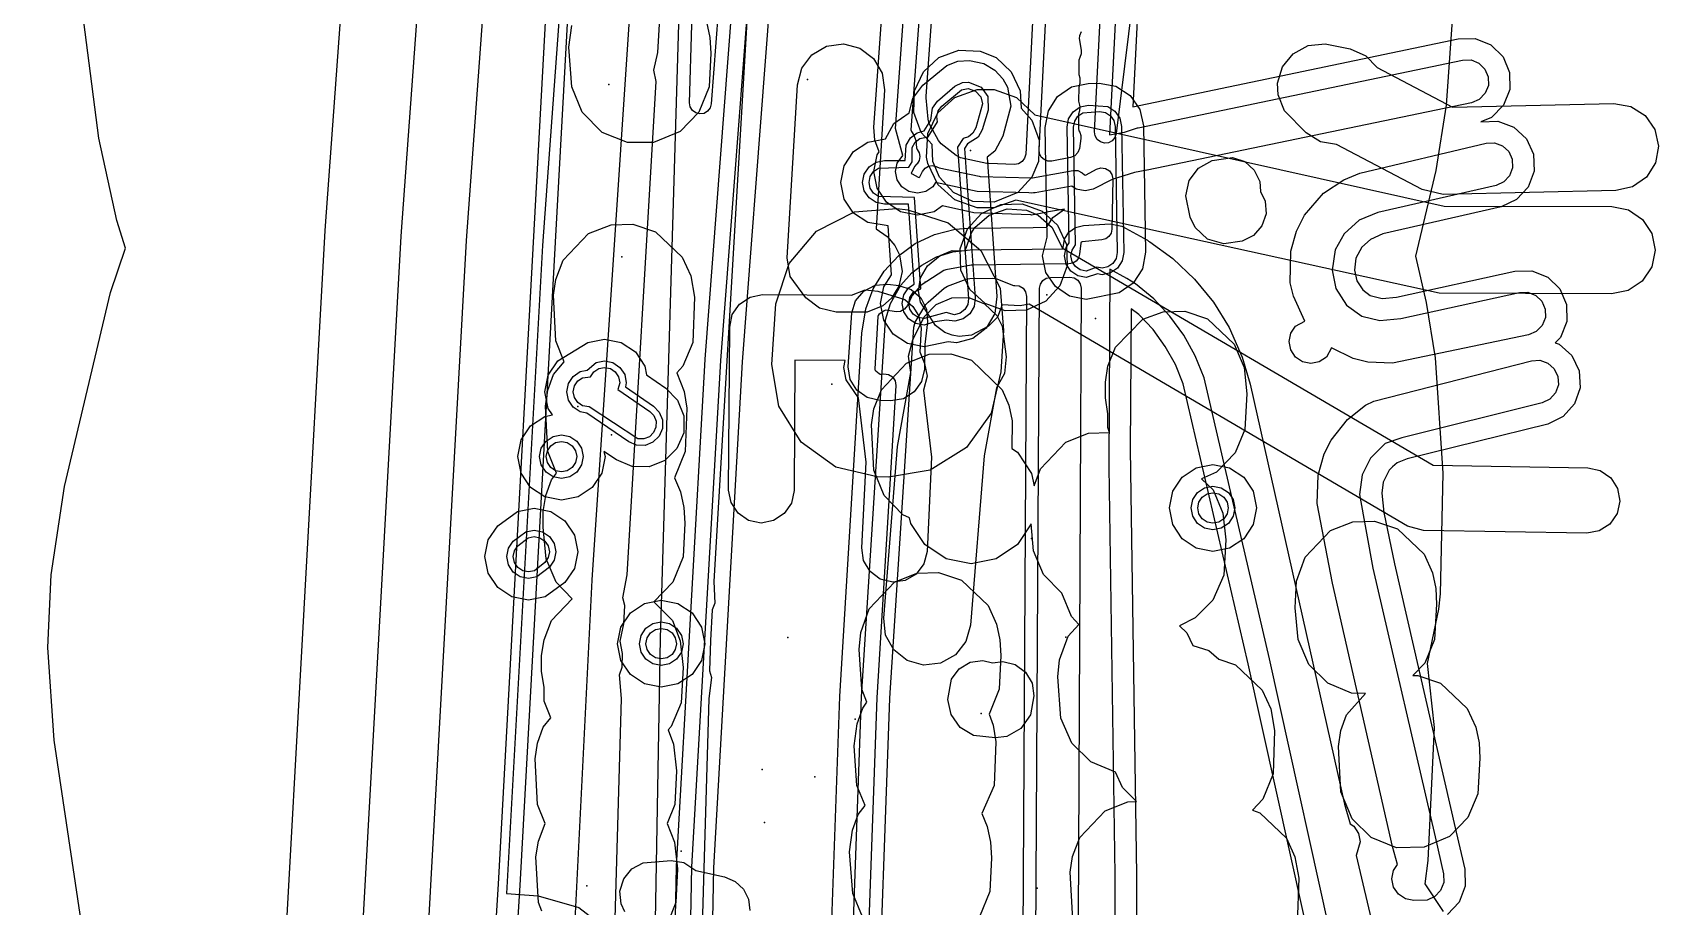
# Model space of a CAD drawing. Header units: metres. Extents: x 8738 to 9560, y -8972 to -7699.
# Drawn here: x 8825.3 to 8899.9, y -8538.5 to -8498.4 of the extents above; entities that cross this region are included whole.
import ezdxf

# ---------------------------------------------------------------- set-up
doc = ezdxf.new("R2010")
doc.units = ezdxf.units.M
for name, color, linetype in [('AI_GREENING_EXCLUSIONS', 1, 'Continuous'), ('AI_GREENING_LAWN', 82, 'Continuous'), ('AI_GREENING_REJECTED', 6, 'Continuous')]:
    doc.layers.add(name, color=color, linetype=linetype)

msp = doc.modelspace()

# ---------------------------------------------------------------- linework, layer by layer
at = {"layer": 'AI_GREENING_EXCLUSIONS'}
for points in [[(8840.242, -8542.531), (8842.166, -8507.758), (8850.798, -8389.338)], [(8853.79, -8389.55), (8845.159, -8507.963), (8843.323, -8541.16)], [(8856.987, -8393.842), (8848.652, -8508.187), (8847.007, -8537.931), (8848.45, -8538.041), (8850.329, -8538.565), (8851.864, -8539.769), (8852.821, -8541.468), (8853.056, -8543.405), (8852.524, -8550.401), (8851.999, -8552.281), (8850.794, -8553.817), (8849.093, -8554.775), (8847.155, -8555.008), (8844.419, -8554.797), (8844.927, -8556.571), (8845.932, -8568.086), (8847.558, -8583.964)], [(8865.049, -8405.837), (8856.816, -8513.459), (8855.497, -8536.705), (8855.175, -8553.265), (8855.091, -8553.648), (8854.869, -8553.964), (8854.769, -8559.679), (8854.845, -8559.905), (8855.209, -8565.412), (8856.148, -8583.312)], [(8866.046, -8405.913), (8857.813, -8513.525), (8856.496, -8536.743), (8856.174, -8553.285), (8856.006, -8554.049), (8855.864, -8554.253), (8855.771, -8559.602), (8855.843, -8559.839), (8856.207, -8565.359), (8857.145, -8583.242)], [(8835.397, -8581.256), (8836.481, -8579.634), (8837.025, -8579.271), (8835.98, -8569.067), (8835.259, -8560.813), (8834.061, -8559.232), (8833.58, -8557.342), (8833.86, -8555.411), (8834.857, -8553.734), (8835.171, -8553.499), (8834.34, -8552.151), (8834.029, -8550.225), (8834.156, -8549.689), (8834.156, -8549.689), (8834.088, -8549.271), (8834.538, -8547.373), (8835.68, -8545.791), (8836.448, -8545.318), (8836.752, -8542.262), (8838.675, -8507.504), (8845.615, -8412.294)], [(8849.128, -8610.081), (8846.542, -8573.2), (8845.509, -8559.596), (8845.578, -8559.205), (8845.3, -8558.789), (8845.148, -8558.024), (8845.254, -8557.492), (8845.226, -8557.119), (8845.325, -8556.723), (8845.298, -8556.372), (8845.397, -8555.977), (8845.369, -8555.626), (8845.469, -8555.23), (8845.441, -8554.879), (8845.54, -8554.484), (8845.615, -8553.154), (8845.669, -8553.025), (8845.664, -8552.99), (8846.637, -8537.497), (8848.921, -8495.692), (8854.122, -8425.872)], [(8863.055, -8427.95), (8861.377, -8455.756), (8861.457, -8456.898), (8861.32, -8457.236), (8861.113, -8460.072), (8861.2, -8460.424), (8860.956, -8461.543), (8858.673, -8488.35), (8858.696, -8489.35), (8858.562, -8489.657), (8858.442, -8491.06), (8858.36, -8492.444), (8858.448, -8492.761), (8858.284, -8493.737), (8856.521, -8523.614), (8856.569, -8524.599), (8856.445, -8524.904), (8856.362, -8526.313), (8856.321, -8527.708), (8856.415, -8528.014), (8856.285, -8528.975), (8855.255, -8564.416), (8858.909, -8606.234)], [(8863.055, -8427.95), (8861.377, -8455.756), (8861.457, -8456.898), (8861.32, -8457.236), (8861.113, -8460.072), (8861.2, -8460.424), (8860.956, -8461.543), (8858.673, -8488.35), (8858.696, -8489.35), (8858.562, -8489.657), (8858.442, -8491.06), (8858.36, -8492.444), (8858.448, -8492.761), (8858.284, -8493.737), (8856.521, -8523.614), (8856.569, -8524.599), (8856.445, -8524.904), (8856.362, -8526.313), (8856.321, -8527.708), (8856.415, -8528.014), (8856.285, -8528.975), (8855.255, -8564.416), (8858.909, -8606.234)], [(8861.7, -8545.594), (8862.297, -8528.89), (8863.315, -8512.205), (8863.486, -8511.094), (8863.831, -8510.176), (8864.338, -8509.358), (8864.988, -8508.657), (8865.761, -8508.09), (8866.639, -8507.678), (8867.599, -8507.442), (8868.204, -8507.392), (8871.165, -8507.356), (8871.169, -8507.355), (8871.172, -8507.355), (8871.8, -8507.348), (8872.081, -8506.898), (8872.603, -8506.515), (8871.778, -8506.659), (8871.759, -8506.67), (8871.088, -8506.786), (8871.07, -8506.782), (8871.05, -8506.785), (8868.447, -8506.691), (8867.016, -8506.37), (8866.621, -8506.634), (8865.856, -8506.786), (8865.091, -8506.634), (8864.442, -8506.2), (8864.008, -8505.551), (8863.856, -8504.786), (8864.008, -8504.021), (8864.099, -8503.885), (8863.908, -8503.345), (8863.862, -8502.752), (8866.751, -8462.346)], [(8875.896, -8478.973), (8874.678, -8503.101), (8875.362, -8502.986), (8875.956, -8502.786), (8875.976, -8502.785), (8875.995, -8502.777), (8890.875, -8499.673), (8891.265, -8499.669), (8891.627, -8499.815), (8891.905, -8500.089), (8892.058, -8500.448), (8892.062, -8500.838), (8891.916, -8501.2), (8891.642, -8501.478), (8891.283, -8501.631), (8876.403, -8504.735), (8876.388, -8504.735), (8875.823, -8504.83), (8874.789, -8505.158), (8873.917, -8505.596), (8873.551, -8505.671), (8873.151, -8505.596), (8872.948, -8505.46), (8871.269, -8505.769), (8871.182, -8505.767), (8871.088, -8505.786), (8870.967, -8505.762), (8868.607, -8505.704), (8866.697, -8505.293), (8866.563, -8505.493), (8866.239, -8505.71), (8865.856, -8505.786), (8865.473, -8505.71), (8865.149, -8505.493), (8864.932, -8505.169), (8864.856, -8504.786), (8864.932, -8504.403), (8865.195, -8504.048), (8864.859, -8502.822), (8867.749, -8462.409)], [(8876.894, -8479.034), (8875.744, -8501.818), (8890.671, -8498.694), (8891.451, -8498.687), (8892.175, -8498.979), (8892.732, -8499.525), (8893.037, -8500.244), (8893.044, -8501.024), (8892.752, -8501.748), (8892.206, -8502.305), (8891.711, -8502.515), (8892.501, -8502.483), (8893.232, -8502.755), (8893.804, -8503.286), (8894.13, -8503.995), (8894.159, -8504.775), (8893.887, -8505.506), (8893.356, -8506.078), (8892.647, -8506.404), (8887.217, -8507.645), (8886.654, -8507.909), (8886.25, -8508.257), (8885.978, -8508.761), (8885.913, -8509.312), (8886.028, -8509.803), (8886.294, -8510.213), (8886.641, -8510.476), (8887.186, -8510.612), (8887.841, -8510.559), (8893.28, -8509.356), (8894.06, -8509.347), (8894.784, -8509.636), (8895.343, -8510.181), (8895.651, -8510.899), (8895.66, -8511.679), (8895.371, -8512.403), (8895.123, -8512.657), (8895.303, -8512.72), (8895.884, -8513.241), (8896.222, -8513.944), (8896.265, -8514.723), (8896.007, -8515.46), (8895.486, -8516.041), (8894.783, -8516.379), (8888.338, -8517.984), (8887.868, -8518.156), (8887.667, -8518.342), (8887.505, -8518.502), (8887.232, -8519.05), (8887.169, -8519.554), (8887.27, -8520.433), (8887.745, -8522.801), (8890.586, -8535.106), (8890.586, -8535.106), (8890.586, -8535.106), (8890.974, -8536.81), (8890.995, -8537.59), (8890.716, -8538.319), (8890.179, -8538.885)], [(8851.342, -8561.367), (8852.283, -8528.975), (8852.183, -8527.887), (8852.311, -8527.545), (8852.331, -8526.907), (8852.219, -8526.346), (8852.388, -8525.555), (8852.439, -8524.703), (8852.342, -8524.353), (8852.533, -8523.294), (8853.869, -8500.653), (8853.766, -8500.134), (8853.948, -8499.325), (8854.286, -8493.585)], [(8851.342, -8561.367), (8852.283, -8528.975), (8852.183, -8527.887), (8852.311, -8527.545), (8852.331, -8526.907), (8852.219, -8526.346), (8852.388, -8525.555), (8852.439, -8524.703), (8852.342, -8524.353), (8852.533, -8523.294), (8853.869, -8500.653), (8853.766, -8500.134), (8853.948, -8499.325), (8854.286, -8493.585)], [(8828.112, -8581.821), (8826.058, -8573.3), (8825.397, -8569.083), (8825.253, -8566.165), (8825.523, -8561.668), (8826.858, -8552.604), (8827.885, -8548.623), (8828.795, -8546.227), (8829.22, -8545.366), (8828.398, -8542.951), (8827.49, -8539.19), (8826.249, -8530.888), (8825.953, -8526.63), (8826.101, -8523.303), (8826.718, -8519.253), (8828.828, -8510.337), (8829.517, -8508.309), (8829.123, -8507.04), (8828.293, -8503.26), (8827.222, -8494.935)], [(8850.127, -8610.025), (8847.539, -8573.128), (8846.512, -8559.629), (8846.558, -8559.242), (8846.735, -8558.928), (8846.441, -8558.731), (8846.224, -8558.407), (8846.148, -8558.024), (8846.259, -8557.588), (8846.222, -8557.214), (8846.33, -8556.833), (8846.293, -8556.468), (8846.402, -8556.086), (8846.365, -8555.721), (8846.473, -8555.34), (8846.436, -8554.975), (8846.545, -8554.593), (8846.508, -8554.228), (8846.616, -8553.847), (8846.595, -8553.352), (8846.677, -8553.161), (8846.657, -8553.016), (8847.635, -8537.556), (8849.918, -8495.766)], [(8890.548, -8495.659), (8890.127, -8501.75), (8889.655, -8504.739), (8888.717, -8508.672), (8889.207, -8510.799), (8889.612, -8513.338), (8889.969, -8518.634), (8889.849, -8524.17), (8889.766, -8524.884), (8889.247, -8527.378), (8889.576, -8530.313), (8889.281, -8536.412), (8889.148, -8537.489), (8889.988, -8538.746)], [(8856.184, -8497.926), (8856.339, -8498.645), (8856.378, -8499.362), (8856.301, -8500.907), (8855.831, -8502.072), (8854.976, -8502.949), (8853.744, -8503.464), (8852.556, -8503.464), (8851.391, -8502.994), (8850.469, -8502.072), (8849.999, -8500.907), (8849.871, -8499.088), (8850.001, -8498.09)], [(8848.623, -8538.743), (8848.471, -8538.339), (8848.356, -8536.249), (8848.473, -8535.522), (8848.777, -8534.715), (8848.427, -8533.838), (8848.312, -8531.748), (8848.429, -8531.021), (8848.69, -8530.297), (8849.034, -8529.865), (8848.729, -8529.094), (8848.729, -8528.465), (8848.613, -8527.722), (8848.614, -8527.004), (8848.731, -8526.277), (8849.07, -8525.402), (8850.015, -8524.407), (8849.275, -8523.645), (8848.822, -8522.561), (8848.689, -8521.108), (8848.69, -8520.39), (8848.807, -8519.663), (8849.068, -8518.939), (8849.298, -8518.628), (8848.904, -8517.646), (8848.789, -8515.556), (8848.906, -8514.829), (8849.167, -8514.105), (8849.656, -8513.521), (8849.27, -8512.556), (8849.155, -8510.466), (8849.272, -8509.739), (8849.611, -8508.864), (8850.771, -8507.642), (8851.801, -8507.235), (8852.795, -8507.208), (8853.845, -8507.56), (8855.069, -8508.719), (8855.455, -8509.575), (8855.637, -8510.564), (8855.555, -8512.637), (8855.102, -8513.721), (8854.819, -8514.026), (8855.15, -8514.884), (8855.271, -8515.654), (8855.206, -8517.646), (8854.713, -8518.844), (8854.99, -8519.499), (8855.145, -8520.218), (8855.184, -8520.935), (8855.107, -8522.48), (8854.637, -8523.645), (8853.764, -8524.534), (8854.614, -8525.403), (8854.975, -8526.332), (8855.108, -8527.549), (8855.014, -8529.175), (8854.561, -8530.259), (8854.426, -8530.416), (8854.673, -8531.076), (8854.806, -8532.293), (8854.729, -8533.838), (8854.382, -8534.709), (8854.717, -8535.577), (8854.85, -8536.794), (8854.773, -8538.339), (8854.389, -8539.298)], [(8862.701, -8545.589), (8863.298, -8528.9), (8864.391, -8511.604), (8864.621, -8510.849), (8865.097, -8510.009), (8865.609, -8509.44), (8866.06, -8509.082), (8866.06, -8509.082), (8866.736, -8508.711), (8867.484, -8508.474), (8868.286, -8508.388), (8872.548, -8508.338), (8872.547, -8508.271), (8872.614, -8507.899), (8872.814, -8507.578), (8873.119, -8507.354), (8873.485, -8507.26), (8874.702, -8507.184), (8875.243, -8507.304), (8876.419, -8507.945), (8876.47, -8507.987), (8876.531, -8508.016), (8877.587, -8508.787), (8878.58, -8509.727), (8879.441, -8510.785), (8880.159, -8511.945), (8880.765, -8513.31), (8881.132, -8514.555), (8885.462, -8533.829), (8885.717, -8534.733), (8885.88, -8534.842), (8886.097, -8535.166), (8886.173, -8535.549), (8885.994, -8536.19), (8890.293, -8554.442)], [(8885.213, -8541.6), (8882.012, -8527.164), (8879.011, -8514.258), (8878.612, -8513.248), (8878.089, -8512.298), (8877.45, -8511.421), (8876.706, -8510.632), (8875.869, -8509.947), (8875.471, -8509.704), (8875.463, -8509.701), (8874.688, -8509.279), (8874.644, -8518.348), (8874.92, -8537.07), (8874.857, -8557.759)], [(8884.238, -8541.82), (8881.037, -8527.386), (8878.053, -8514.542), (8877.699, -8513.654), (8877.236, -8512.818), (8876.671, -8512.047), (8876.014, -8511.354), (8875.664, -8511.097), (8875.63, -8517.536), (8875.92, -8537.064), (8875.872, -8552.685)], [(8872.995, -8539.123), (8872.863, -8536.952), (8872.98, -8536.225), (8873.319, -8535.35), (8874.479, -8534.128), (8875.509, -8533.721), (8875.919, -8533.71), (8875.267, -8533.058), (8874.955, -8532.352), (8873.822, -8531.889), (8872.945, -8531.034), (8872.447, -8529.883), (8872.302, -8527.983), (8872.382, -8527.208), (8872.771, -8526.11), (8873.274, -8525.58), (8872.931, -8525.216), (8872.485, -8524.149), (8871.644, -8523.287), (8871.191, -8522.203), (8871.08, -8520.967), (8870.447, -8521.914), (8869.474, -8522.565), (8868.326, -8522.793), (8867.178, -8522.565), (8866.204, -8521.914), (8865.554, -8520.941), (8865.504, -8520.69), (8865.19, -8520.542), (8864.335, -8519.665), (8863.865, -8518.5), (8863.75, -8516.41), (8863.867, -8515.683), (8864.206, -8514.808), (8865.366, -8513.586), (8866.396, -8513.179), (8867.39, -8513.152), (8868.339, -8513.452), (8869.75, -8514.809), (8870.05, -8515.519), (8870.205, -8516.238), (8870.194, -8517.503), (8870.447, -8517.672), (8871.097, -8518.645), (8871.21, -8519.21), (8871.515, -8518.43), (8872.675, -8517.208), (8873.705, -8516.801), (8874.681, -8516.775), (8874.602, -8516.544), (8874.602, -8515.915), (8874.486, -8515.172), (8874.487, -8514.454), (8874.604, -8513.727), (8874.943, -8512.852), (8876.202, -8511.573), (8877.133, -8511.223), (8878.127, -8511.196), (8879.177, -8511.548), (8880.401, -8512.707), (8880.848, -8513.782), (8880.981, -8514.999), (8880.887, -8516.625), (8880.434, -8517.709), (8879.579, -8518.586), (8878.894, -8518.889), (8879.433, -8519.4), (8879.88, -8520.475), (8880.013, -8521.692), (8879.919, -8523.318), (8879.421, -8524.469), (8878.611, -8525.279), (8877.888, -8525.642), (8878.229, -8525.965), (8878.5, -8526.549), (8879.226, -8526.778), (8879.687, -8527.171), (8880.46, -8527.435), (8881.684, -8528.594), (8882.07, -8529.45), (8882.252, -8530.439), (8882.187, -8532.431), (8881.717, -8533.596), (8881.234, -8534.1), (8881.573, -8534.227), (8882.797, -8535.386), (8883.183, -8536.242), (8883.365, -8537.231), (8883.283, -8539.304)], [(8863.346, -8539.005), (8862.893, -8537.921), (8862.893, -8537.921), (8862.748, -8536.021), (8862.878, -8535.023), (8863.139, -8534.299), (8863.459, -8533.893), (8863.087, -8532.963), (8862.959, -8531.144), (8863.089, -8530.146), (8863.35, -8529.422), (8863.543, -8529.15), (8863.309, -8528.549), (8863.181, -8526.73), (8863.261, -8525.955), (8863.65, -8524.857), (8864.81, -8523.635), (8865.84, -8523.228), (8866.834, -8523.201), (8867.884, -8523.553), (8869.108, -8524.712), (8869.494, -8525.568), (8869.649, -8526.287), (8869.688, -8527.004), (8869.611, -8528.549), (8869.15, -8529.693), (8869.333, -8530.201), (8869.454, -8530.971), (8869.389, -8532.963), (8868.808, -8534.26), (8869.061, -8534.859), (8869.216, -8535.578), (8869.255, -8536.295), (8869.178, -8537.84), (8868.708, -8539.005)], [(8852.435, -8538.764), (8852.266, -8538.396), (8852.209, -8537.813), (8852.38, -8537.253), (8852.752, -8536.801), (8853.268, -8536.526), (8854.56, -8536.417), (8855.139, -8536.503), (8855.693, -8536.872), (8857.007, -8537.168), (8857.489, -8537.369), (8857.872, -8537.723), (8858.111, -8538.186), (8858.176, -8538.704)]]:
    msp.add_lwpolyline(points, dxfattribs=at)
for points in [[(8864.347, -8501.043), (8863.972, -8507.427), (8864.466, -8507.775), (8864.824, -8508.18), (8865.042, -8508.614), (8865.158, -8509.386), (8865.008, -8510.055), (8864.675, -8510.596), (8864.27, -8510.954), (8863.548, -8511.252), (8862.131, -8511.243), (8861.374, -8511.054), (8860.746, -8510.59), (8860.025, -8509.607), (8859.887, -8508.751), (8860.354, -8500.808), (8860.551, -8500.053), (8861.021, -8499.431), (8861.695, -8499.036), (8862.468, -8498.929), (8863.223, -8499.126), (8863.845, -8499.597), (8864.24, -8500.27), (8864.347, -8501.043)], [(8886.958, -8500.013), (8890.419, -8501.833), (8897.822, -8501.666), (8898.59, -8501.801), (8899.249, -8502.22), (8899.697, -8502.859), (8899.866, -8503.621), (8899.731, -8504.389), (8899.312, -8505.048), (8898.673, -8505.496), (8897.912, -8505.665), (8889.992, -8505.843), (8889.016, -8505.614), (8885.097, -8503.554), (8884.355, -8503.43), (8883.693, -8503.016), (8882.702, -8502.003), (8882.415, -8501.277), (8882.391, -8500.737), (8882.613, -8499.989), (8883.104, -8499.382), (8883.789, -8499.01), (8884.565, -8498.928), (8885.719, -8499.162), (8886.435, -8499.473), (8886.958, -8500.013)], [(8864.391, -8503.288), (8864.781, -8502.592), (8865.48, -8502.092), (8865.646, -8501.444), (8866.114, -8500.82), (8867.208, -8499.918), (8867.715, -8499.732), (8868.253, -8499.688), (8868.91, -8499.837), (8869.418, -8500.143), (8869.785, -8500.54), (8869.993, -8500.92), (8870.142, -8501.793), (8869.783, -8503.165), (8869.413, -8503.852), (8869.063, -8504.137), (8869.504, -8510.525), (8869.405, -8511.299), (8869.018, -8511.976), (8868.4, -8512.454), (8867.647, -8512.658), (8867.268, -8512.61), (8866.164, -8512.84), (8865.399, -8512.688), (8864.75, -8512.254), (8864.316, -8511.605), (8864.164, -8510.84), (8864.316, -8510.075), (8864.675, -8509.538), (8864.519, -8507.288), (8863.58, -8507.135), (8862.931, -8506.702), (8862.498, -8506.053), (8862.346, -8505.288), (8862.498, -8504.522), (8862.931, -8503.873), (8863.58, -8503.44), (8864.391, -8503.288)], [(8865.732, -8501.089), (8866.141, -8500.207), (8866.84, -8499.56), (8867.757, -8499.219), (8868.743, -8499.258), (8869.466, -8499.56), (8870.165, -8500.207), (8870.574, -8501.089), (8870.613, -8501.876), (8871.112, -8502.426), (8871.453, -8503.343), (8871.414, -8504.329), (8871.112, -8505.052), (8870.465, -8505.751), (8869.389, -8506.199), (8868.403, -8506.16), (8867.521, -8505.751), (8866.874, -8505.052), (8866.572, -8504.329), (8866.533, -8503.542), (8866.034, -8502.992), (8865.693, -8502.075), (8865.732, -8501.089)], [(8865.295, -8504.288), (8865.342, -8503.587), (8865.536, -8503.248), (8865.844, -8503.01), (8866.168, -8502.922), (8866.477, -8502.438), (8866.548, -8501.877), (8866.782, -8501.564), (8867.572, -8500.865), (8867.93, -8500.708), (8868.199, -8500.687), (8868.782, -8500.914), (8869.088, -8501.353), (8869.101, -8501.978), (8868.827, -8502.871), (8868.642, -8503.215), (8868.162, -8503.515), (8868.022, -8503.734), (8868.507, -8510.594), (8868.457, -8510.981), (8868.263, -8511.32), (8867.955, -8511.558), (8867.578, -8511.661), (8867.199, -8511.612), (8866.657, -8511.69), (8866.164, -8511.84), (8865.781, -8511.764), (8865.457, -8511.547), (8865.24, -8511.223), (8865.164, -8510.84), (8865.24, -8510.457), (8865.457, -8510.133), (8865.707, -8509.966), (8865.452, -8506.288), (8864.346, -8506.288), (8863.963, -8506.211), (8863.639, -8505.995), (8863.422, -8505.67), (8863.346, -8505.288), (8863.422, -8504.905), (8863.639, -8504.58), (8863.963, -8504.364), (8864.346, -8504.288), (8865.295, -8504.288)], [(8865.618, -8504.339), (8865.626, -8503.682), (8865.762, -8503.445), (8865.978, -8503.278), (8866.351, -8503.191), (8866.785, -8502.513), (8866.75, -8502.271), (8866.818, -8502.006), (8866.982, -8501.788), (8867.877, -8501.038), (8868.183, -8500.986), (8868.522, -8501.095), (8868.763, -8501.357), (8868.845, -8501.685), (8868.54, -8502.783), (8868.41, -8503.024), (8868.199, -8503.196), (8867.965, -8503.267), (8867.702, -8503.678), (8868.207, -8510.615), (8868.173, -8510.886), (8868.037, -8511.123), (8867.821, -8511.29), (8867.557, -8511.361), (8867.175, -8511.263), (8866.164, -8511.54), (8865.896, -8511.487), (8865.669, -8511.335), (8865.517, -8511.108), (8865.464, -8510.84), (8865.517, -8510.572), (8865.669, -8510.345), (8866.021, -8510.168), (8865.732, -8505.988), (8864.078, -8505.934), (8863.851, -8505.783), (8863.699, -8505.555), (8863.646, -8505.288), (8863.699, -8505.02), (8863.851, -8504.793), (8864.078, -8504.641), (8865.459, -8504.588), (8865.618, -8504.339)], [(8868.597, -8501.029), (8869.389, -8501.029), (8870.403, -8501.39), (8871.25, -8502.192), (8890.03, -8506.374), (8897.721, -8506.398), (8898.486, -8506.553), (8899.133, -8506.988), (8899.565, -8507.639), (8899.714, -8508.404), (8899.56, -8509.169), (8899.124, -8509.817), (8898.474, -8510.248), (8897.708, -8510.398), (8889.801, -8510.373), (8870.382, -8506.097), (8869.389, -8506.449), (8868.597, -8506.449), (8867.583, -8506.088), (8866.804, -8505.387), (8866.341, -8504.427), (8866.283, -8504.135), (8866.341, -8503.051), (8866.804, -8502.091), (8867.583, -8501.39), (8868.597, -8501.029)], [(8876.186, -8509.26), (8875.764, -8509.916), (8875.122, -8510.36), (8873.603, -8510.66), (8872.838, -8510.508), (8872.189, -8510.074), (8871.755, -8509.425), (8871.603, -8508.66), (8871.813, -8507.808), (8871.728, -8502.775), (8871.868, -8502.007), (8872.29, -8501.351), (8872.932, -8500.907), (8873.694, -8500.742), (8874.194, -8500.733), (8874.962, -8500.872), (8875.618, -8501.295), (8876.063, -8501.936), (8876.228, -8502.699), (8876.326, -8508.492), (8876.186, -8509.26)], [(8875.256, -8508.893), (8875.045, -8509.221), (8874.724, -8509.443), (8874.343, -8509.526), (8874.131, -8509.487), (8873.603, -8509.66), (8873.22, -8509.584), (8872.896, -8509.367), (8872.679, -8509.043), (8872.603, -8508.66), (8872.679, -8508.277), (8872.818, -8508.069), (8872.728, -8502.758), (8872.798, -8502.374), (8873.009, -8502.046), (8873.33, -8501.824), (8873.711, -8501.741), (8874.595, -8501.803), (8874.923, -8502.014), (8875.145, -8502.335), (8875.228, -8502.716), (8875.326, -8508.509), (8875.256, -8508.893)], [(8874.977, -8508.783), (8874.829, -8509.012), (8874.605, -8509.168), (8874.338, -8509.226), (8874.087, -8509.18), (8873.603, -8509.36), (8873.335, -8509.307), (8873.108, -8509.155), (8872.956, -8508.928), (8872.903, -8508.66), (8872.956, -8508.392), (8873.12, -8508.157), (8873.028, -8502.753), (8873.077, -8502.484), (8873.225, -8502.255), (8873.449, -8502.099), (8874.216, -8502.033), (8874.485, -8502.082), (8874.714, -8502.229), (8874.87, -8502.454), (8874.928, -8502.721), (8875.026, -8508.514), (8874.977, -8508.783)], [(8886.154, -8504.865), (8891.952, -8503.485), (8892.342, -8503.471), (8892.708, -8503.606), (8892.994, -8503.872), (8893.157, -8504.226), (8893.171, -8504.616), (8893.036, -8504.982), (8892.77, -8505.268), (8892.416, -8505.431), (8886.986, -8506.672), (8886.136, -8507.021), (8885.438, -8507.648), (8885.031, -8508.388), (8884.887, -8509.323), (8885.064, -8510.154), (8885.556, -8510.925), (8886.259, -8511.422), (8887.072, -8511.628), (8888.048, -8511.538), (8893.487, -8510.335), (8893.877, -8510.33), (8894.239, -8510.475), (8894.519, -8510.747), (8894.672, -8511.106), (8894.677, -8511.496), (8894.532, -8511.858), (8894.26, -8512.138), (8893.901, -8512.291), (8887.656, -8513.587), (8886.528, -8513.54), (8885.85, -8513.371), (8884.86, -8512.886), (8884.625, -8513.303), (8884.301, -8513.52), (8883.918, -8513.596), (8883.535, -8513.52), (8883.211, -8513.303), (8882.994, -8512.979), (8882.918, -8512.596), (8882.994, -8512.213), (8883.211, -8511.889), (8883.634, -8511.652), (8883.113, -8510.516), (8882.971, -8509.905), (8882.992, -8508.45), (8883.259, -8507.521), (8883.628, -8506.799), (8884.495, -8505.79), (8885.431, -8505.171), (8886.154, -8504.865)], [(8880.326, -8504.146), (8880.88, -8504.336), (8881.319, -8504.722), (8881.577, -8505.248), (8881.606, -8505.709), (8881.82, -8506.145), (8881.857, -8506.729), (8881.668, -8507.282), (8881.281, -8507.722), (8880.756, -8507.98), (8879.919, -8508.11), (8879.169, -8507.89), (8878.6, -8507.366), (8878.381, -8506.885), (8878.178, -8505.901), (8878.334, -8505.2), (8878.765, -8504.628), (8879.389, -8504.28), (8880.326, -8504.146)], [(8867.277, -8507.144), (8868.763, -8508.41), (8869.651, -8510.147), (8869.806, -8512.09), (8869.683, -8513.977), (8869.241, -8515.877), (8868.105, -8517.463), (8866.449, -8518.494), (8864.529, -8518.813), (8864.016, -8518.796), (8862.116, -8518.354), (8860.53, -8517.218), (8859.499, -8515.562), (8859.18, -8513.642), (8859.369, -8510.869), (8859.97, -8509.013), (8861.235, -8507.528), (8862.971, -8506.641), (8864.915, -8506.485), (8865.42, -8506.544), (8867.277, -8507.144)], [(8866.329, -8509.122), (8866.911, -8508.648), (8867.45, -8508.42), (8868.057, -8508.423), (8868.34, -8507.599), (8868.501, -8507.36), (8869.145, -8506.794), (8869.978, -8506.509), (8870.864, -8506.568), (8871.405, -8506.794), (8872.049, -8507.36), (8872.502, -8508.296), (8889.526, -8518.273), (8896.622, -8518.392), (8897.194, -8518.516), (8897.675, -8518.85), (8897.992, -8519.342), (8898.096, -8519.918), (8897.973, -8520.49), (8897.639, -8520.971), (8897.147, -8521.288), (8896.571, -8521.392), (8889.082, -8521.266), (8888.349, -8521.06), (8870.985, -8510.885), (8870.572, -8510.949), (8869.756, -8510.905), (8869.538, -8511.475), (8869.128, -8511.893), (8868.335, -8512.306), (8867.782, -8512.358), (8867.448, -8512.301), (8867.116, -8512.171), (8866.696, -8511.857), (8866.006, -8510.788), (8865.912, -8510.271), (8866.008, -8509.674), (8866.329, -8509.122)], [(8869.685, -8506.308), (8870.671, -8506.269), (8871.588, -8506.61), (8872.287, -8507.257), (8872.696, -8508.139), (8872.735, -8509.125), (8872.394, -8510.042), (8871.747, -8510.741), (8870.865, -8511.15), (8869.879, -8511.189), (8868.962, -8510.848), (8868.263, -8510.201), (8867.854, -8509.319), (8867.815, -8508.333), (8868.156, -8507.416), (8868.803, -8506.717), (8869.685, -8506.308)], [(8860.198, -8519.433), (8860.08, -8520.007), (8859.751, -8520.491), (8859.263, -8520.813), (8858.688, -8520.923), (8858.115, -8520.805), (8857.63, -8520.477), (8857.308, -8519.988), (8857.198, -8519.414), (8857.247, -8511.93), (8857.365, -8511.357), (8857.693, -8510.873), (8858.181, -8510.551), (8858.755, -8510.44), (8862.835, -8510.463), (8863.458, -8510.227), (8864.041, -8510.274), (8865.275, -8510.67), (8865.653, -8510.978), (8865.916, -8511.398), (8866.03, -8511.972), (8865.966, -8513.061), (8866.191, -8513.606), (8866.303, -8514.181), (8866.14, -8514.825), (8866.509, -8517.904), (8866.301, -8522.227), (8866.157, -8522.794), (8865.806, -8523.263), (8865.303, -8523.562), (8864.724, -8523.645), (8864.157, -8523.501), (8863.688, -8523.15), (8863.389, -8522.647), (8863.306, -8522.068), (8863.515, -8518.133), (8863.161, -8515.182), (8862.595, -8514.354), (8862.481, -8513.78), (8862.544, -8513.461), (8860.237, -8513.448), (8860.198, -8519.433)], [(8865.571, -8510.2), (8866.017, -8510.58), (8866.283, -8511.101), (8866.33, -8511.684), (8866.194, -8512.732), (8866.185, -8513.864), (8866.053, -8514.432), (8865.713, -8514.909), (8865.215, -8515.219), (8864.639, -8515.314), (8864.131, -8515.298), (8863.561, -8515.166), (8863.084, -8514.826), (8862.775, -8514.329), (8862.679, -8513.752), (8862.845, -8511.277), (8863.025, -8510.72), (8863.405, -8510.274), (8863.926, -8510.008), (8864.509, -8509.961), (8865.014, -8510.02), (8865.571, -8510.2)], [(8868.215, -8510.571), (8868.941, -8510.858), (8869.502, -8511.401), (8869.746, -8511.883), (8869.934, -8513.288), (8869.851, -8514.064), (8869.492, -8514.724), (8868.927, -8517.832), (8868.298, -8525.614), (8868.084, -8526.365), (8867.6, -8526.977), (8866.918, -8527.357), (8866.143, -8527.447), (8865.392, -8527.234), (8864.781, -8526.749), (8864.401, -8526.067), (8864.311, -8525.292), (8864.948, -8517.411), (8865.557, -8514.008), (8865.453, -8513.263), (8865.65, -8512.508), (8866.176, -8511.455), (8866.719, -8510.894), (8867.435, -8510.584), (8868.215, -8510.571)], [(8852.916, -8513.071), (8853.35, -8513.72), (8853.43, -8514.123), (8854.31, -8514.727), (8854.855, -8515.286), (8855.144, -8516.01), (8855.135, -8516.791), (8854.827, -8517.508), (8854.268, -8518.053), (8853.544, -8518.342), (8852.763, -8518.333), (8852.046, -8518.025), (8851.477, -8517.634), (8851.525, -8517.876), (8851.373, -8518.641), (8850.939, -8519.29), (8850.29, -8519.724), (8849.525, -8519.876), (8848.76, -8519.724), (8848.111, -8519.29), (8847.677, -8518.641), (8847.525, -8517.876), (8847.677, -8517.111), (8848.111, -8516.462), (8848.76, -8516.028), (8849.114, -8515.958), (8848.918, -8515.664), (8848.766, -8514.899), (8848.918, -8514.134), (8849.352, -8513.485), (8850.737, -8512.637), (8851.502, -8512.485), (8852.267, -8512.637), (8852.916, -8513.071)], [(8851.885, -8513.561), (8852.209, -8513.778), (8852.426, -8514.102), (8852.502, -8514.485), (8852.465, -8514.673), (8853.744, -8515.552), (8854.016, -8515.831), (8854.161, -8516.193), (8854.156, -8516.583), (8854.002, -8516.942), (8853.723, -8517.214), (8853.361, -8517.359), (8852.971, -8517.354), (8852.612, -8517.2), (8850.696, -8515.885), (8850.383, -8515.823), (8850.059, -8515.606), (8849.842, -8515.282), (8849.766, -8514.899), (8849.842, -8514.516), (8850.059, -8514.192), (8850.383, -8513.975), (8850.706, -8513.911), (8851.119, -8513.561), (8851.502, -8513.485), (8851.885, -8513.561)], [(8851.502, -8513.785), (8851.77, -8513.838), (8851.997, -8513.99), (8852.149, -8514.217), (8852.202, -8514.485), (8852.118, -8514.799), (8853.574, -8515.799), (8853.765, -8515.994), (8853.866, -8516.248), (8853.863, -8516.521), (8853.755, -8516.772), (8853.56, -8516.963), (8853.306, -8517.064), (8853.033, -8517.061), (8850.8, -8515.592), (8850.498, -8515.546), (8850.271, -8515.394), (8850.119, -8515.167), (8850.066, -8514.899), (8850.119, -8514.631), (8850.271, -8514.404), (8850.498, -8514.252), (8850.855, -8514.217), (8851.007, -8513.99), (8851.234, -8513.838), (8851.502, -8513.785)], [(8889.601, -8538.069), (8889.245, -8538.228), (8888.636, -8538.254), (8888.253, -8538.178), (8887.929, -8537.961), (8887.712, -8537.637), (8887.636, -8537.254), (8887.712, -8536.871), (8887.896, -8536.596), (8887.661, -8535.771), (8887.661, -8535.771), (8887.661, -8535.771), (8887.661, -8535.771), (8887.661, -8535.771), (8884.914, -8523.688), (8884.207, -8520.031), (8884.243, -8518.722), (8884.528, -8517.75), (8884.844, -8517.117), (8885.59, -8516.167), (8886.416, -8515.519), (8886.806, -8515.331), (8894.036, -8513.473), (8894.426, -8513.452), (8894.794, -8513.581), (8895.085, -8513.841), (8895.254, -8514.193), (8895.275, -8514.583), (8895.146, -8514.951), (8894.886, -8515.242), (8894.534, -8515.411), (8888.089, -8517.015), (8887.319, -8517.276), (8886.652, -8517.939), (8886.27, -8518.704), (8886.143, -8519.611), (8886.764, -8522.997), (8889.611, -8535.327), (8889.611, -8535.327), (8889.611, -8535.327), (8889.999, -8537.031), (8890.009, -8537.421), (8889.87, -8537.786), (8889.601, -8538.069)], [(8848.818, -8518.583), (8848.601, -8518.259), (8848.525, -8517.876), (8848.601, -8517.493), (8848.818, -8517.169), (8849.142, -8516.952), (8849.525, -8516.876), (8849.908, -8516.952), (8850.232, -8517.169), (8850.449, -8517.493), (8850.525, -8517.876), (8850.449, -8518.259), (8850.232, -8518.583), (8849.908, -8518.8), (8849.525, -8518.876), (8849.142, -8518.8), (8848.818, -8518.583)], [(8849.03, -8518.371), (8848.878, -8518.144), (8848.825, -8517.876), (8848.878, -8517.608), (8849.03, -8517.381), (8849.257, -8517.229), (8849.525, -8517.176), (8849.793, -8517.229), (8850.02, -8517.381), (8850.172, -8517.608), (8850.225, -8517.876), (8850.172, -8518.144), (8850.02, -8518.371), (8849.793, -8518.523), (8849.525, -8518.576), (8849.257, -8518.523), (8849.03, -8518.371)], [(8879.422, -8522.232), (8878.657, -8522.08), (8878.008, -8521.646), (8877.574, -8520.997), (8877.422, -8520.232), (8877.574, -8519.467), (8878.008, -8518.818), (8878.657, -8518.384), (8879.422, -8518.232), (8880.187, -8518.384), (8880.836, -8518.818), (8881.27, -8519.467), (8881.422, -8520.232), (8881.27, -8520.997), (8880.836, -8521.646), (8880.187, -8522.08), (8879.422, -8522.232)], [(8878.715, -8520.939), (8878.498, -8520.615), (8878.422, -8520.232), (8878.498, -8519.849), (8878.715, -8519.525), (8879.039, -8519.308), (8879.422, -8519.232), (8879.805, -8519.308), (8880.129, -8519.525), (8880.346, -8519.849), (8880.422, -8520.232), (8880.346, -8520.615), (8880.129, -8520.939), (8879.805, -8521.156), (8879.422, -8521.232), (8879.039, -8521.156), (8878.715, -8520.939)], [(8878.927, -8520.727), (8878.775, -8520.5), (8878.722, -8520.232), (8878.775, -8519.964), (8878.927, -8519.737), (8879.154, -8519.585), (8879.422, -8519.532), (8879.69, -8519.585), (8879.917, -8519.737), (8880.069, -8519.964), (8880.122, -8520.232), (8880.069, -8520.5), (8879.917, -8520.727), (8879.69, -8520.879), (8879.422, -8520.932), (8879.154, -8520.879), (8878.927, -8520.727)], [(8849.685, -8523.658), (8848.779, -8524.314), (8848.014, -8524.466), (8847.249, -8524.314), (8846.6, -8523.88), (8846.166, -8523.231), (8846.014, -8522.466), (8846.166, -8521.701), (8846.6, -8521.052), (8847.506, -8520.396), (8848.271, -8520.244), (8849.036, -8520.396), (8849.685, -8520.83), (8850.119, -8521.479), (8850.271, -8522.244), (8850.119, -8523.009), (8849.685, -8523.658)], [(8848.014, -8523.466), (8847.631, -8523.39), (8847.307, -8523.173), (8847.09, -8522.849), (8847.014, -8522.466), (8847.09, -8522.083), (8847.307, -8521.759), (8847.888, -8521.32), (8848.271, -8521.244), (8848.654, -8521.32), (8848.978, -8521.537), (8849.195, -8521.861), (8849.271, -8522.244), (8849.195, -8522.627), (8848.978, -8522.951), (8848.397, -8523.39), (8848.014, -8523.466)], [(8848.014, -8523.166), (8847.746, -8523.113), (8847.519, -8522.961), (8847.367, -8522.734), (8847.314, -8522.466), (8847.367, -8522.198), (8847.519, -8521.971), (8848.003, -8521.597), (8848.271, -8521.544), (8848.539, -8521.597), (8848.766, -8521.749), (8848.918, -8521.976), (8848.971, -8522.244), (8848.918, -8522.512), (8848.766, -8522.739), (8848.282, -8523.113), (8848.014, -8523.166)], [(8887.883, -8521.191), (8889.107, -8522.35), (8889.493, -8523.206), (8889.648, -8523.925), (8889.687, -8524.642), (8889.593, -8526.268), (8889.14, -8527.352), (8888.587, -8527.926), (8888.817, -8527.92), (8889.867, -8528.272), (8891.091, -8529.431), (8891.477, -8530.287), (8891.632, -8531.006), (8891.671, -8531.723), (8891.577, -8533.349), (8891.124, -8534.433), (8890.269, -8535.31), (8889.118, -8535.808), (8887.849, -8535.825), (8886.684, -8535.355), (8885.807, -8534.5), (8885.292, -8533.268), (8885.177, -8531.178), (8885.294, -8530.451), (8885.555, -8529.727), (8886.423, -8528.744), (8885.784, -8528.727), (8884.7, -8528.274), (8883.823, -8527.419), (8883.325, -8526.268), (8883.192, -8524.815), (8883.26, -8523.593), (8883.649, -8522.495), (8884.809, -8521.273), (8885.839, -8520.866), (8886.833, -8520.839), (8887.883, -8521.191)], [(8854.868, -8528.31), (8854.103, -8528.462), (8853.338, -8528.31), (8852.689, -8527.876), (8852.255, -8527.227), (8852.103, -8526.462), (8852.255, -8525.697), (8852.689, -8525.048), (8853.338, -8524.614), (8854.103, -8524.462), (8854.868, -8524.614), (8855.517, -8525.048), (8855.951, -8525.697), (8856.103, -8526.462), (8855.951, -8527.227), (8855.517, -8527.876), (8854.868, -8528.31)], [(8854.103, -8527.462), (8853.72, -8527.386), (8853.396, -8527.169), (8853.179, -8526.845), (8853.103, -8526.462), (8853.179, -8526.079), (8853.396, -8525.755), (8853.72, -8525.538), (8854.103, -8525.462), (8854.486, -8525.538), (8854.81, -8525.755), (8855.027, -8526.079), (8855.103, -8526.462), (8855.027, -8526.845), (8854.81, -8527.169), (8854.486, -8527.386), (8854.103, -8527.462)], [(8853.835, -8527.109), (8853.608, -8526.957), (8853.456, -8526.73), (8853.403, -8526.462), (8853.456, -8526.194), (8853.608, -8525.967), (8853.835, -8525.815), (8854.103, -8525.762), (8854.371, -8525.815), (8854.598, -8525.967), (8854.75, -8526.194), (8854.803, -8526.462), (8854.75, -8526.73), (8854.598, -8526.957), (8854.371, -8527.109), (8854.103, -8527.162), (8853.835, -8527.109)], [(8867.422, -8528.086), (8867.772, -8527.617), (8868.275, -8527.317), (8868.854, -8527.233), (8869.302, -8527.346), (8869.782, -8527.276), (8870.35, -8527.42), (8870.819, -8527.77), (8871.118, -8528.273), (8871.203, -8528.852), (8871.052, -8529.733), (8870.607, -8530.356), (8869.957, -8530.715), (8869.433, -8530.777), (8868.434, -8530.669), (8867.814, -8530.305), (8867.403, -8529.719), (8867.262, -8529.018), (8867.422, -8528.086)]]:
    msp.add_lwpolyline(points, close=True, dxfattribs=at)
at = {"layer": 'AI_GREENING_LAWN'}
for points in [[(8877.171, -8428.16), (8872.117, -8478.469), (8872.116, -8478.481), (8870.828, -8503.99), (8870.828, -8503.99), (8870.781, -8504.177), (8870.667, -8504.332), (8870.503, -8504.433), (8870.313, -8504.464), (8869.13, -8504.428), (8869.039, -8504.417), (8867.842, -8504.156), (8867.637, -8504.06), (8866.952, -8503.516), (8866.822, -8503.361), (8866.404, -8502.579), (8866.346, -8502.384), (8866.267, -8501.413), (8866.267, -8501.336), (8869.045, -8462.509), (8869.045, -8462.506), (8874.342, -8394.689)], [(8888.377, -8394.73), (8874.979, -8503.049), (8874.92, -8503.23), (8874.798, -8503.376), (8874.629, -8503.466), (8874.44, -8503.486), (8874.256, -8503.433), (8874.106, -8503.316), (8874.01, -8503.151), (8873.984, -8502.963), (8875.199, -8478.889)], [(8854.512, -8551.349), (8854.797, -8536.688), (8854.798, -8536.669), (8856.117, -8513.418), (8856.117, -8513.408), (8861.738, -8439.905)], [(8870.067, -8441.518), (8865.562, -8502.882), (8865.566, -8502.922), (8865.584, -8502.96), (8865.698, -8503.123), (8865.788, -8503.368), (8865.817, -8503.704), (8865.826, -8503.741), (8865.846, -8503.773), (8865.847, -8503.774), (8865.938, -8503.928), (8865.97, -8504.103), (8865.938, -8504.279), (8865.846, -8504.433), (8865.817, -8504.455), (8865.746, -8504.542), (8865.592, -8504.83), (8865.58, -8504.87), (8865.612, -8504.896), (8865.9, -8505.05), (8865.94, -8505.062), (8865.966, -8505.03), (8866.098, -8504.784), (8866.21, -8504.643), (8866.365, -8504.551), (8866.542, -8504.52), (8866.719, -8504.553), (8866.745, -8504.569), (8866.857, -8504.615), (8868.697, -8505.008), (8868.742, -8505.013), (8871.091, -8505.084), (8871.143, -8505.08), (8873.004, -8504.738), (8873.222, -8504.747), (8873.415, -8504.847), (8873.525, -8504.938), (8873.564, -8504.96), (8873.607, -8504.946), (8874.085, -8504.681), (8874.284, -8504.62), (8874.49, -8504.646), (8874.669, -8504.753), (8874.788, -8504.924), (8874.827, -8505.129), (8874.78, -8507.439), (8874.744, -8507.616), (8874.647, -8507.768), (8874.503, -8507.876), (8874.329, -8507.926), (8873.418, -8508.017), (8873.371, -8508.033), (8873.355, -8508.08), (8873.303, -8508.585), (8873.252, -8508.759), (8873.143, -8508.903), (8872.989, -8508.999), (8872.811, -8509.034), (8868.365, -8509.086), (8868.323, -8509.09), (8867.161, -8509.302), (8867.071, -8509.338), (8866.034, -8510.008), (8865.979, -8510.057), (8865.617, -8510.486), (8865.581, -8510.543), (8865.401, -8510.936), (8865.274, -8511.106), (8865.089, -8511.208), (8864.878, -8511.224), (8864.417, -8511.16), (8864.372, -8511.162), (8864.331, -8511.181), (8864.088, -8511.354), (8864.053, -8511.393), (8864.039, -8511.443), (8863.901, -8513.845), (8863.911, -8513.899), (8863.944, -8513.942), (8864.101, -8514.066), (8864.142, -8514.087), (8864.187, -8514.091), (8864.321, -8514.078), (8864.535, -8514.102), (8864.719, -8514.214), (8864.838, -8514.393), (8864.872, -8514.605), (8863.996, -8528.947), (8863.996, -8528.954), (8863.4, -8545.612)], [(8873.369, -8498.378), (8873.3, -8498.566), (8873.289, -8498.69), (8873.376, -8499.212), (8873.374, -8499.39), (8873.31, -8499.556), (8873.308, -8499.558), (8873.272, -8499.684), (8873.267, -8500.334), (8873.309, -8500.489), (8873.307, -8500.757), (8873.263, -8500.911), (8873.257, -8501.56), (8873.3, -8501.738), (8873.294, -8501.739), (8873.316, -8501.813), (8873.3, -8502.002), (8873.254, -8502.161), (8873.248, -8502.813), (8873.274, -8502.925), (8873.306, -8502.988), (8873.351, -8503.131), (8873.353, -8503.281), (8873.29, -8503.728), (8873.219, -8503.923), (8873.076, -8504.072), (8872.885, -8504.15), (8872.028, -8504.308), (8871.849, -8504.308), (8871.681, -8504.245), (8871.546, -8504.127), (8871.546, -8504.127), (8871.462, -8503.969), (8871.439, -8503.791), (8872.714, -8478.54)], [(8855.116, -8490.838), (8854.053, -8526.201), (8854.053, -8526.205), (8853.616, -8551.249), (8853.59, -8551.399), (8853.52, -8551.535), (8853.145, -8552.049), (8853.009, -8552.176), (8852.28, -8552.638), (8852.098, -8552.709), (8851.212, -8552.862), (8851.114, -8552.869), (8849.984, -8552.84), (8849.791, -8552.796), (8849.63, -8552.68), (8849.527, -8552.511), (8849.498, -8552.315), (8850.935, -8523.547), (8850.935, -8523.538), (8853.566, -8484.026)], [(8871.031, -8586.312), (8871.469, -8510.144), (8871.508, -8509.955), (8871.614, -8509.794), (8871.774, -8509.686), (8871.963, -8509.647), (8872.861, -8509.634), (8873.055, -8509.67), (8873.22, -8509.779), (8873.33, -8509.943), (8873.368, -8510.136), (8873.067, -8574.599), (8873.067, -8574.601), (8872.944, -8586.853)], [(8864, -8545.628), (8864.595, -8528.983), (8864.596, -8528.969), (8865.691, -8511.933), (8865.762, -8511.706), (8866.249, -8510.899), (8866.35, -8510.78), (8867.087, -8510.142), (8867.239, -8510.052), (8868.098, -8509.731), (8868.262, -8509.7), (8869.303, -8509.678), (8869.504, -8509.715), (8870.229, -8510.013), (8870.265, -8510.022), (8870.328, -8510.017), (8870.531, -8510.044), (8870.707, -8510.15), (8870.707, -8510.15), (8870.825, -8510.318), (8870.866, -8510.519), (8870.406, -8590.44)]]:
    msp.add_lwpolyline(points, dxfattribs=at)
msp.add_lwpolyline([(8857.84, -8478.674), (8857.99, -8478.795), (8858.084, -8478.963), (8858.106, -8479.154), (8856.402, -8501.687), (8856.351, -8501.873), (8856.234, -8502.025), (8856.068, -8502.122), (8855.878, -8502.149), (8855.691, -8502.102), (8855.536, -8501.989), (8855.435, -8501.825), (8855.404, -8501.635), (8855.715, -8490.88), (8855.718, -8490.836), (8857.111, -8479.058), (8857.17, -8478.874), (8857.294, -8478.727), (8857.464, -8478.637), (8857.656, -8478.619), (8857.84, -8478.674)], close=True, dxfattribs=at)
at = {"layer": 'AI_GREENING_REJECTED'}
for p in [(8860.81, -8500.56), (8851.7, -8500.8), (8868.3, -8503.83), (8852.29, -8508.71), (8866.21, -8509.87), (8871.8, -8510.45), (8874.03, -8511.54), (8861.93, -8514.55), (8850.28, -8515.58), (8851.82, -8516.87), (8871.1, -8521.64), (8859.91, -8526.17), (8872.67, -8526.16), (8868.78, -8529.67), (8863, -8529.92), (8858.74, -8532.24), (8861.15, -8532.57), (8858.84, -8534.67), (8855.02, -8535.98), (8850.69, -8537.58), (8871.36, -8537.69)]:
    msp.add_point(p, dxfattribs=at)

doc.saveas('drawing.dxf')
